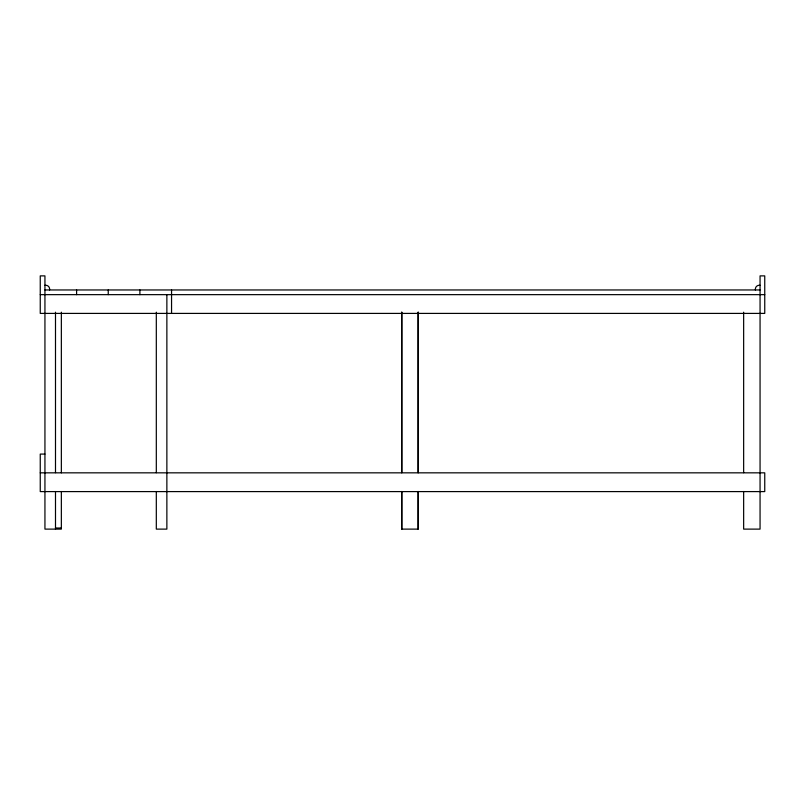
<?xml version="1.0" encoding="UTF-8"?>
<svg xmlns="http://www.w3.org/2000/svg" width="805" height="805" viewBox="0 0 805 805"><rect width="100%" height="100%" fill="white"/><g stroke="black" fill="none" stroke-linecap="round" stroke-linejoin="round"><path stroke-width="1.21" d="M44.939 285.272L45.794 285.272A3.834 3.834 0 0 1 49.628 289.106L49.628 289.961M760.061 285.272L759.206 285.272A3.834 3.834 0 0 0 755.372 289.106L755.372 289.961M44.939 289.961L760.061 289.961M40.25 294.65L764.75 294.65M44.939 454.08L40.25 454.08L40.25 491.593L764.75 491.593L764.75 472.837L40.25 472.837M55.495 528.01L61.351 528.01M743.649 312.199L743.649 472.686M743.649 491.493L743.649 529.116L760.061 529.116L760.061 275.884L764.75 275.884L764.75 313.407L40.25 313.407L40.25 275.884L44.939 275.884L44.939 529.116L61.351 529.116L61.351 491.493M418.288 312.199L418.288 472.686M418.288 491.493L418.288 529.116L401.655 529.116L401.655 491.493M418.067 312.199L418.067 472.686M418.067 491.493L418.067 529.116M401.876 312.199L401.876 472.686M401.876 491.493L401.876 529.116M401.655 312.199L401.655 472.686M171.556 289.961L171.556 313.407M166.866 294.65L166.866 529.116L156.311 529.116L156.311 491.493M156.311 312.199L156.311 472.686M139.899 289.961L139.899 294.65M108.242 289.961L108.242 294.65M76.596 289.961L76.596 294.65M61.351 312.199L61.351 472.847M55.495 312.199L55.495 472.686M55.495 491.493L55.495 529.116"/></g></svg>
